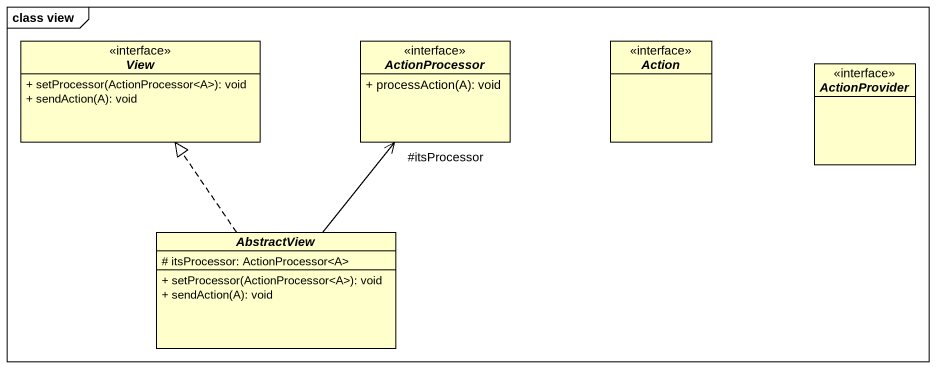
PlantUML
@startuml
mainframe class view
hide circle
hide empty members
skinparam classAttributeIconSize 0
interface View <<interface>> {
  + setProcessor(ActionProcessor<A>): void
  + sendAction(A): void
}
interface ActionProcessor <<interface>> {
  + processAction(A): void
}
interface "Action" as Action_ <<interface>>
interface ActionProvider <<interface>>
abstract class AbstractView {
  # itsProcessor: ActionProcessor<A>
  + setProcessor(ActionProcessor<A>): void
  + sendAction(A): void
}
AbstractView .up.|> View
AbstractView -up-> "#itsProcessor" ActionProcessor
@enduml
